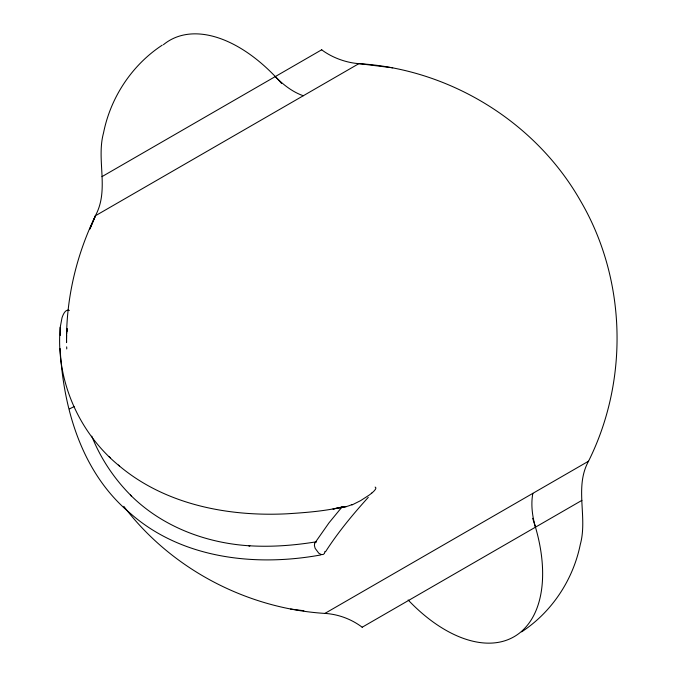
<?xml version="1.0" encoding="UTF-8"?>
<svg xmlns="http://www.w3.org/2000/svg" width="677" height="677" viewBox="0 0 677 677"><rect width="100%" height="100%" fill="white"/><g stroke="black" fill="none" stroke-linecap="round" stroke-linejoin="round"><path stroke-width="1.02" d="M324.918 551.442L324.401 553.532L323.039 554.565L321.033 554.455L318.757 553.177L315.135 548.311L314.407 545.544L314.653 543.318L329.022 522.813L342.393 506.54M66.532 341.97L66.642 334.802M66.93 331.637L67.023 328.54L66.668 333.913M66.515 339.279C66.549 296.534 76.839 254.163 95.457 215.743L89.906 228.902L95.457 215.743M69.384 310.421C66.439 308.957 64.129 312.63 63.147 314.873A28.696 26.547 -5.2 0 0 61.988 317.911L60.211 327.372C55.489 379.78 78.828 433.094 119.601 466.157C165.653 504.687 228.149 516.703 286.811 513.809L287.556 513.767C306.309 512.557 325.18 511.118 343.51 506.751L345.947 506.921M60.211 327.372L60.355 335.47M521.62 631.869C551.772 612.11 573.123 579.859 580.265 544.587C587.907 517.093 574.206 487.245 588.533 461.198C629.026 380.034 626.462 279.203 580.46 200.798C535.532 121.758 449.469 69.012 358.878 63.655C346.192 62.724 332.246 57.74 321.66 49.802M69.519 408.891L74.106 406.589M325.485 551.823C337.967 532.342 352.776 514.486 368.271 497.358M314.932 542.759L316.514 541.727M371.766 493.068C373.272 491.917 377.732 487.939 375.134 487.068M162.26 45.139C131.998 64.975 110.588 97.395 103.547 132.836C96.058 160.204 109.598 189.907 95.322 215.819L359.047 63.562M588.567 461.181L324.884 613.421C246.673 608.437 171.222 568.9 123.823 506.345M101.965 176.646L321.761 49.743M362.161 627.24L581.907 500.362M351.913 505.008L360.604 500.642L369.033 495.2A28.646 14.75 -38.8 0 0 371.766 493.076M344.957 507.022L332.982 508.994L343.476 506.734M321 554.903C255.745 566.911 181.927 558.847 130.466 513.496C82.044 473.375 63.325 409.136 60.109 348.486M316.134 541.828C293.877 545.476 271.24 547.177 248.704 545.738L249.94 545.831C205.901 543.157 161.921 526.537 130.416 495.022L131.566 496.139C114.413 479.113 100.678 458.625 91.759 436.149M324.918 613.396C338.339 614.259 351.448 619.116 362.187 627.224M358.92 63.63L392.702 67.818M290.619 609.046L303.897 610.756M109.082 456.645L110.359 457.796M118.348 465.023L119.601 466.157M66.549 340.514L66.6 342.621M66.693 346.844L66.744 348.96M535.473 527.18A68.868 39.757 60 0 1 532.858 493.347M532.655 518.303A137.736 79.522 60 0 1 516.339 635.331A137.736 79.522 60 0 1 408.138 599.974M303.304 95.745A68.868 39.757 60 0 1 275.311 76.56M163.411 44.733A137.736 79.522 60 0 1 281.59 83.432M351.989 504.534A23.703 11.128 -37.9 0 1 346.099 506.608"/></g></svg>
